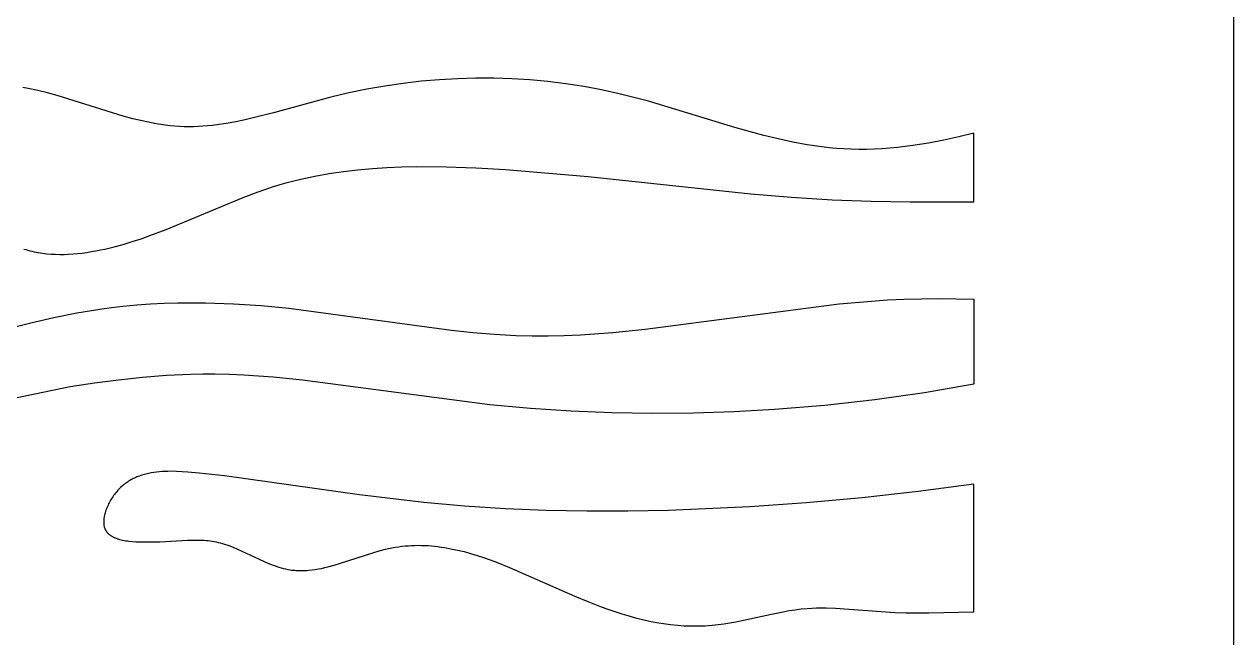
# Model space of a CAD drawing. Header units: millimetres. Extents: x 735 to 1140, y 263 to 1308.
# Drawn here: x 907.6 to 1140.3, y 655.9 to 773.9 of the extents above; entities that cross this region are included whole.
import ezdxf

# ---------------------------------------------------------------- set-up
doc = ezdxf.new("R2010")
doc.units = ezdxf.units.MM
doc.layers.add('DEFAULT_LAYER', color=1, linetype='Continuous', true_color=0xff0000)

msp = doc.modelspace()

# ---------------------------------------------------------------- linework, layer by layer
at = {"layer": 'DEFAULT_LAYER'}
for p, q in [((1140.35, 262.59), (1140.35, 1308.34)), ((994.46, 763.55), (990.97, 763.45)), ((997.94, 763.54), (994.46, 763.55)), ((1001.42, 763.43), (997.94, 763.54)), ((908.32, 761.59), (907.31, 761.78)), ((910.19, 761.18), (908.32, 761.59)), ((912.06, 760.71), (910.19, 761.18)), ((973.54, 761.43), (970.06, 760.71)), ((977.01, 762.04), (973.54, 761.43)), ((980.5, 762.55), (977.01, 762.04)), ((983.99, 762.95), (980.5, 762.55)), ((987.48, 763.26), (983.99, 762.95)), ((990.97, 763.45), (987.48, 763.26)), ((1004.89, 763.21), (1001.42, 763.43)), ((1008.36, 762.89), (1004.89, 763.21)), ((1011.81, 762.47), (1008.36, 762.89)), ((1015.25, 761.93), (1011.81, 762.47)), ((1018.68, 761.29), (1015.25, 761.93)), ((1022.08, 760.55), (1018.68, 761.29)), ((913.91, 760.2), (912.06, 760.71)), ((926.65, 756.25), (913.91, 760.2)), ((966.6, 759.9), (955.57, 756.9)), ((970.06, 760.71), (966.6, 759.9)), ((1024.89, 759.85), (1022.08, 760.55)), ((1027.69, 759.1), (1024.89, 759.85)), ((1044.35, 754.08), (1027.69, 759.1)), ((955.57, 756.9), (951.92, 755.96)), ((928.46, 755.76), (926.65, 756.25)), ((930.26, 755.32), (928.46, 755.76)), ((932.06, 754.93), (930.26, 755.32)), ((932.96, 754.77), (932.06, 754.93)), ((933.87, 754.62), (932.96, 754.77)), ((934.77, 754.49), (933.87, 754.62)), ((935.67, 754.38), (934.77, 754.49)), ((936.58, 754.3), (935.67, 754.38)), ((937.48, 754.24), (936.58, 754.3)), ((938.38, 754.2), (937.48, 754.24)), ((939.27, 754.19), (938.38, 754.2)), ((940.17, 754.21), (939.27, 754.19)), ((941.07, 754.24), (940.17, 754.21)), ((941.96, 754.29), (941.07, 754.24)), ((942.86, 754.37), (941.96, 754.29)), ((943.76, 754.46), (942.86, 754.37)), ((944.67, 754.57), (943.76, 754.46)), ((946.47, 754.83), (944.67, 754.57)), ((948.28, 755.16), (946.47, 754.83)), ((950.1, 755.54), (948.28, 755.16)), ((951.92, 755.96), (950.1, 755.54)), ((1049.9, 752.54), (1044.35, 754.08)), ((1052.68, 751.86), (1049.9, 752.54)), ((1055.47, 751.26), (1052.68, 751.86)), ((1087.45, 752.24), (1084.52, 751.61)), ((1090.35, 752.95), (1087.45, 752.24)), ((1090.35, 739.73), (1090.35, 752.95)), ((1058.26, 750.74), (1055.47, 751.26)), ((1059.67, 750.52), (1058.26, 750.74)), ((1061.07, 750.33), (1059.67, 750.52)), ((1062.48, 750.17), (1061.07, 750.33)), ((1063.9, 750.04), (1062.48, 750.17)), ((1065.31, 749.94), (1063.9, 750.04)), ((1066.73, 749.87), (1065.31, 749.94)), ((1068.21, 749.84), (1066.73, 749.87)), ((1069.69, 749.85), (1068.21, 749.84)), ((1071.17, 749.89), (1069.69, 749.85)), ((1072.66, 749.97), (1071.17, 749.89)), ((1074.14, 750.08), (1072.66, 749.97)), ((1075.63, 750.22), (1074.14, 750.08)), ((1077.12, 750.38), (1075.63, 750.22)), ((1078.6, 750.58), (1077.12, 750.38)), ((1081.57, 751.05), (1078.6, 750.58)), ((1084.52, 751.61), (1081.57, 751.05)), ((963.52, 744.7), (966.24, 745.19)), ((966.24, 745.19), (969, 745.59)), ((969, 745.59), (971.78, 745.92)), ((971.78, 745.92), (974.58, 746.17)), ((974.58, 746.17), (977.39, 746.35)), ((977.39, 746.35), (980.23, 746.47)), ((980.23, 746.47), (983.08, 746.54)), ((983.08, 746.54), (988.79, 746.51)), ((988.79, 746.51), (994.52, 746.32)), ((994.52, 746.32), (1000.23, 745.99)), ((1000.23, 745.99), (1016.12, 744.62)), ((954.07, 742.22), (955.55, 742.7)), ((955.55, 742.7), (956.85, 743.09)), ((956.85, 743.09), (958.17, 743.46)), ((958.17, 743.46), (959.49, 743.81)), ((959.49, 743.81), (960.83, 744.13)), ((960.83, 744.13), (963.52, 744.7)), ((1016.12, 744.62), (1047.41, 741.3)), ((934.91, 734.43), (949.69, 740.6)), ((949.69, 740.6), (952.6, 741.7)), ((952.6, 741.7), (954.07, 742.22)), ((1047.41, 741.3), (1055.22, 740.64)), ((1055.22, 740.64), (1063.06, 740.15)), ((1063.06, 740.15), (1070.59, 739.87)), ((1070.59, 739.87), (1078.13, 739.73)), ((1078.13, 739.73), (1090.35, 739.73)), ((930.08, 732.66), (931.77, 733.25)), ((931.77, 733.25), (934.91, 734.43)), ((923.13, 730.68), (924.88, 731.11)), ((924.88, 731.11), (926.63, 731.58)), ((926.63, 731.58), (928.36, 732.1)), ((928.36, 732.1), (930.08, 732.66)), ((907.53, 730.68), (907.91, 730.56)), ((907.91, 730.56), (908.3, 730.44)), ((908.3, 730.44), (908.69, 730.34)), ((908.69, 730.34), (909.08, 730.24)), ((909.08, 730.24), (909.48, 730.15)), ((909.48, 730.15), (909.88, 730.07)), ((909.88, 730.07), (910.28, 729.99)), ((910.28, 729.99), (910.69, 729.93)), ((910.69, 729.93), (911.1, 729.87)), ((911.1, 729.87), (911.51, 729.82)), ((911.51, 729.82), (911.92, 729.77)), ((911.92, 729.77), (912.75, 729.7)), ((912.75, 729.7), (913.58, 729.66)), ((913.58, 729.66), (914.43, 729.64)), ((914.43, 729.64), (915.28, 729.65)), ((915.28, 729.65), (916.14, 729.68)), ((916.14, 729.68), (917, 729.74)), ((917, 729.74), (917.87, 729.81)), ((917.87, 729.81), (918.74, 729.91)), ((918.74, 729.91), (919.61, 730.03)), ((919.61, 730.03), (920.49, 730.17)), ((920.49, 730.17), (921.37, 730.32)), ((921.37, 730.32), (922.25, 730.5)), ((922.25, 730.5), (923.13, 730.68)), ((922.13, 719.1), (924.36, 719.41)), ((924.36, 719.41), (926.59, 719.68)), ((926.59, 719.68), (929.23, 719.93)), ((929.23, 719.93), (931.87, 720.12)), ((931.87, 720.12), (934.52, 720.25)), ((934.52, 720.25), (937.17, 720.33)), ((937.17, 720.33), (939.83, 720.35)), ((939.83, 720.35), (942.5, 720.33)), ((942.5, 720.33), (947.83, 720.14)), ((947.83, 720.14), (953.17, 719.78)), ((953.17, 719.78), (958.51, 719.29)), ((958.51, 719.29), (989.82, 715.06)), ((1027.08, 715.25), (1064.41, 720.12)), ((1064.41, 720.12), (1070.62, 720.67)), ((1070.62, 720.67), (1073.73, 720.88)), ((1073.73, 720.88), (1076.85, 721.02)), ((1076.85, 721.02), (1080.22, 721.12)), ((1080.22, 721.12), (1083.6, 721.14)), ((1083.6, 721.14), (1090.35, 721.02)), ((1090.35, 721.02), (1090.35, 704.65)), ((908.87, 716.5), (913.28, 717.49)), ((913.28, 717.49), (917.7, 718.37)), ((917.7, 718.37), (922.13, 719.1)), ((900.09, 714.25), (908.87, 716.5)), ((989.82, 715.06), (993.94, 714.61)), ((993.94, 714.61), (998.07, 714.27)), ((1014.62, 714.18), (1020.85, 714.62)), ((1020.85, 714.62), (1027.08, 715.25)), ((998.07, 714.27), (1002.19, 714.04)), ((1002.19, 714.04), (1005.3, 713.97)), ((1005.3, 713.97), (1008.4, 713.97)), ((1008.4, 713.97), (1011.51, 714.04)), ((1011.51, 714.04), (1014.62, 714.18)), ((925.72, 705.47), (921.09, 704.86)), ((930.35, 705.97), (925.72, 705.47)), ((934.98, 706.34), (930.35, 705.97)), ((939.62, 706.55), (934.98, 706.34)), ((941.94, 706.59), (939.62, 706.55)), ((944.26, 706.59), (941.94, 706.59)), ((947.07, 706.54), (944.26, 706.59)), ((949.88, 706.42), (947.07, 706.54)), ((955.5, 706.02), (949.88, 706.42)), ((961.14, 705.45), (955.5, 706.02)), ((997.21, 700.69), (961.14, 705.45)), ((916.46, 704.13), (870.17, 694.62)), ((921.09, 704.86), (916.46, 704.13)), ((1080.82, 703.02), (1071.24, 701.67)), ((1090.35, 704.65), (1080.82, 703.02)), ((1005.03, 700), (997.21, 700.69)), ((1071.24, 701.67), (1061.63, 700.59)), ((1012.86, 699.49), (1005.03, 700)), ((1020.69, 699.18), (1012.86, 699.49)), ((1028.52, 699.05), (1020.69, 699.18)), ((1036.35, 699.12), (1028.52, 699.05)), ((1044.17, 699.36), (1036.35, 699.12)), ((1051.99, 699.8), (1044.17, 699.36)), ((1061.63, 700.59), (1051.99, 699.8)), ((929.04, 686.71), (928.8, 686.6)), ((929.27, 686.81), (929.04, 686.71)), ((929.51, 686.9), (929.27, 686.81)), ((929.75, 686.99), (929.51, 686.9)), ((930, 687.08), (929.75, 686.99)), ((930.24, 687.16), (930, 687.08)), ((930.49, 687.24), (930.24, 687.16)), ((930.74, 687.31), (930.49, 687.24)), ((930.99, 687.37), (930.74, 687.31)), ((931.24, 687.44), (930.99, 687.37)), ((931.5, 687.49), (931.24, 687.44)), ((932.01, 687.59), (931.5, 687.49)), ((932.54, 687.68), (932.01, 687.59)), ((933.06, 687.75), (932.54, 687.68)), ((933.6, 687.81), (933.06, 687.75)), ((934.13, 687.85), (933.6, 687.81)), ((934.67, 687.88), (934.13, 687.85)), ((935.22, 687.89), (934.67, 687.88)), ((935.77, 687.9), (935.22, 687.89)), ((936.87, 687.88), (935.77, 687.9)), ((937.97, 687.83), (936.87, 687.88)), ((939.08, 687.76), (937.97, 687.83)), ((941.28, 687.56), (939.08, 687.76)), ((946.13, 687.03), (941.28, 687.56)), ((972.08, 683.39), (946.13, 687.03)), ((925.82, 684.47), (925.63, 684.27)), ((926.01, 684.66), (925.82, 684.47)), ((926.21, 684.85), (926.01, 684.66)), ((926.41, 685.03), (926.21, 684.85)), ((926.61, 685.21), (926.41, 685.03)), ((926.82, 685.37), (926.61, 685.21)), ((927.03, 685.53), (926.82, 685.37)), ((927.24, 685.69), (927.03, 685.53)), ((927.45, 685.84), (927.24, 685.69)), ((927.67, 685.98), (927.45, 685.84)), ((927.89, 686.12), (927.67, 685.98)), ((928.12, 686.24), (927.89, 686.12)), ((928.34, 686.37), (928.12, 686.24)), ((928.57, 686.49), (928.34, 686.37)), ((928.8, 686.6), (928.57, 686.49)), ((1090.35, 685.46), (1079.61, 684)), ((1090.35, 660.87), (1090.35, 685.46)), ((924.08, 682.09), (923.95, 681.86)), ((924.21, 682.32), (924.08, 682.09)), ((924.35, 682.55), (924.21, 682.32)), ((924.49, 682.78), (924.35, 682.55)), ((924.64, 683), (924.49, 682.78)), ((924.79, 683.22), (924.64, 683)), ((924.94, 683.43), (924.79, 683.22)), ((925.1, 683.64), (924.94, 683.43)), ((925.26, 683.84), (925.1, 683.64)), ((925.45, 684.06), (925.26, 683.84)), ((925.63, 684.27), (925.45, 684.06)), ((984.47, 681.9), (972.08, 683.39)), ((1068.84, 682.8), (1058.04, 681.84)), ((1079.61, 684), (1068.84, 682.8)), ((923.1, 679.69), (923.04, 679.46)), ((923.16, 679.93), (923.1, 679.69)), ((923.24, 680.17), (923.16, 679.93)), ((923.32, 680.41), (923.24, 680.17)), ((923.41, 680.66), (923.32, 680.41)), ((923.51, 680.9), (923.41, 680.66)), ((923.61, 681.14), (923.51, 680.9)), ((923.72, 681.38), (923.61, 681.14)), ((923.83, 681.62), (923.72, 681.38)), ((923.95, 681.86), (923.83, 681.62)), ((992.33, 681.2), (984.47, 681.9)), ((1000.18, 680.69), (992.33, 681.2)), ((1008.03, 680.37), (1000.18, 680.69)), ((1015.88, 680.22), (1008.03, 680.37)), ((1023.72, 680.23), (1015.88, 680.22)), ((1031.56, 680.39), (1023.72, 680.23)), ((1047.23, 681.09), (1031.56, 680.39)), ((1058.04, 681.84), (1047.23, 681.09)), ((922.89, 678.42), (922.88, 678.31)), ((922.88, 678.31), (922.88, 678.2)), ((922.88, 678.2), (922.88, 678.09)), ((922.88, 678.09), (922.88, 677.98)), ((922.88, 677.98), (922.89, 677.88)), ((922.9, 678.53), (922.89, 678.42)), ((922.89, 677.88), (922.89, 677.77)), ((922.89, 677.77), (922.9, 677.67)), ((922.91, 678.64), (922.9, 678.53)), ((922.9, 677.67), (922.92, 677.57)), ((922.92, 678.76), (922.91, 678.64)), ((922.93, 678.87), (922.92, 678.76)), ((922.92, 677.57), (922.93, 677.47)), ((922.95, 678.99), (922.93, 678.87)), ((922.93, 677.47), (922.95, 677.37)), ((922.97, 679.1), (922.95, 678.99)), ((922.95, 677.37), (922.97, 677.27)), ((922.99, 679.22), (922.97, 679.1)), ((923.04, 679.46), (922.99, 679.22)), ((922.97, 677.27), (923, 677.18)), ((923, 677.18), (923.02, 677.08)), ((923.02, 677.08), (923.05, 676.99)), ((923.05, 676.99), (923.07, 676.94)), ((923.07, 676.94), (923.09, 676.9)), ((923.09, 676.9), (923.1, 676.85)), ((923.1, 676.85), (923.12, 676.81)), ((923.12, 676.81), (923.14, 676.77)), ((923.14, 676.77), (923.16, 676.72)), ((923.16, 676.72), (923.19, 676.67)), ((923.19, 676.67), (923.21, 676.62)), ((923.21, 676.62), (923.24, 676.57)), ((923.24, 676.57), (923.27, 676.52)), ((923.27, 676.52), (923.3, 676.47)), ((923.3, 676.47), (923.33, 676.43)), ((923.33, 676.43), (923.36, 676.38)), ((923.36, 676.38), (923.39, 676.33)), ((923.39, 676.33), (923.42, 676.29)), ((923.42, 676.29), (923.46, 676.24)), ((923.46, 676.24), (923.49, 676.2)), ((923.49, 676.2), (923.53, 676.15)), ((923.53, 676.15), (923.56, 676.11)), ((923.56, 676.11), (923.6, 676.07)), ((923.6, 676.07), (923.64, 676.03)), ((923.64, 676.03), (923.68, 675.99)), ((923.68, 675.99), (923.72, 675.94)), ((923.72, 675.94), (923.76, 675.9)), ((923.76, 675.9), (923.81, 675.87)), ((923.81, 675.87), (923.85, 675.83)), ((923.85, 675.83), (923.9, 675.79)), ((923.9, 675.79), (923.94, 675.75)), ((923.94, 675.75), (924.04, 675.68)), ((924.04, 675.68), (924.13, 675.61)), ((924.13, 675.61), (924.23, 675.54)), ((924.23, 675.54), (924.34, 675.47)), ((924.34, 675.47), (924.44, 675.41)), ((924.44, 675.41), (924.55, 675.35)), ((924.55, 675.35), (924.67, 675.29)), ((924.67, 675.29), (924.78, 675.23)), ((924.78, 675.23), (924.9, 675.18)), ((924.9, 675.18), (925.02, 675.12)), ((925.02, 675.12), (925.15, 675.07)), ((925.15, 675.07), (925.27, 675.02)), ((925.27, 675.02), (925.4, 674.98)), ((925.4, 674.98), (925.54, 674.93)), ((925.54, 674.93), (925.67, 674.89)), ((925.67, 674.89), (925.95, 674.81)), ((925.95, 674.81), (926.23, 674.73)), ((926.23, 674.73), (926.52, 674.67)), ((926.52, 674.67), (926.82, 674.61)), ((926.82, 674.61), (927.13, 674.55)), ((927.13, 674.55), (927.44, 674.5)), ((927.44, 674.5), (927.75, 674.46)), ((927.75, 674.46), (928.4, 674.39)), ((928.4, 674.39), (929.06, 674.35)), ((929.06, 674.35), (929.73, 674.31)), ((929.73, 674.31), (930.4, 674.3)), ((930.4, 674.3), (931.73, 674.3)), ((931.73, 674.3), (933.68, 674.36)), ((933.68, 674.36), (938.98, 674.65)), ((938.98, 674.65), (939.8, 674.67)), ((939.8, 674.67), (940.61, 674.68)), ((940.61, 674.68), (941.41, 674.67)), ((941.41, 674.67), (942.2, 674.63)), ((942.2, 674.63), (942.59, 674.6)), ((942.59, 674.6), (942.99, 674.56)), ((942.99, 674.56), (943.38, 674.51)), ((943.38, 674.51), (943.77, 674.46)), ((943.77, 674.46), (944.16, 674.39)), ((944.16, 674.39), (944.54, 674.32)), ((944.54, 674.32), (944.93, 674.23)), ((944.93, 674.23), (945.32, 674.13)), ((945.32, 674.13), (945.73, 674.02)), ((945.73, 674.02), (946.15, 673.9)), ((946.15, 673.9), (946.56, 673.76)), ((946.56, 673.76), (946.97, 673.61)), ((946.97, 673.61), (947.8, 673.3)), ((947.8, 673.3), (948.63, 672.95)), ((948.63, 672.95), (953.64, 670.62)), ((975.87, 672.57), (977.1, 672.89)), ((977.1, 672.89), (977.71, 673.04)), ((977.71, 673.04), (978.32, 673.16)), ((978.32, 673.16), (978.96, 673.28)), ((978.96, 673.28), (979.6, 673.38)), ((979.6, 673.38), (980.24, 673.47)), ((980.24, 673.47), (980.87, 673.53)), ((980.87, 673.53), (981.51, 673.59)), ((981.51, 673.59), (982.14, 673.62)), ((982.14, 673.62), (982.78, 673.65)), ((982.78, 673.65), (983.41, 673.66)), ((983.41, 673.66), (984.04, 673.65)), ((984.04, 673.65), (984.67, 673.63)), ((984.67, 673.63), (985.31, 673.6)), ((985.31, 673.6), (985.94, 673.55)), ((985.94, 673.55), (986.57, 673.49)), ((986.57, 673.49), (987.2, 673.42)), ((987.2, 673.42), (987.83, 673.33)), ((987.83, 673.33), (988.45, 673.24)), ((988.45, 673.24), (989.71, 673.01)), ((989.71, 673.01), (990.97, 672.75)), ((990.97, 672.75), (992.22, 672.44)), ((953.64, 670.62), (954.49, 670.25)), ((968.48, 670.2), (974.64, 672.21)), ((974.64, 672.21), (975.87, 672.57)), ((992.22, 672.44), (993.47, 672.1)), ((993.47, 672.1), (994.72, 671.72)), ((994.72, 671.72), (995.97, 671.31)), ((995.97, 671.31), (997.22, 670.87)), ((997.22, 670.87), (998.47, 670.41)), ((998.47, 670.41), (1000.97, 669.42)), ((954.49, 670.25), (955.33, 669.92)), ((955.33, 669.92), (955.76, 669.76)), ((955.76, 669.76), (956.18, 669.61)), ((956.18, 669.61), (956.61, 669.47)), ((956.61, 669.47), (957.03, 669.34)), ((957.03, 669.34), (957.46, 669.23)), ((957.46, 669.23), (957.89, 669.12)), ((957.89, 669.12), (958.32, 669.03)), ((958.32, 669.03), (958.75, 668.96)), ((958.75, 668.96), (959.05, 668.91)), ((959.05, 668.91), (959.35, 668.88)), ((959.35, 668.88), (959.65, 668.85)), ((959.65, 668.85), (959.95, 668.82)), ((959.95, 668.82), (960.25, 668.81)), ((960.25, 668.81), (960.55, 668.8)), ((960.55, 668.8), (960.85, 668.79)), ((960.85, 668.79), (961.16, 668.79)), ((961.16, 668.79), (961.46, 668.8)), ((961.46, 668.8), (961.76, 668.81)), ((961.76, 668.81), (962.06, 668.83)), ((962.06, 668.83), (962.37, 668.86)), ((962.37, 668.86), (962.97, 668.92)), ((962.97, 668.92), (963.58, 669)), ((963.58, 669), (964.19, 669.11)), ((964.19, 669.11), (964.8, 669.22)), ((964.8, 669.22), (965.41, 669.36)), ((965.41, 669.36), (966.03, 669.5)), ((966.03, 669.5), (967.25, 669.83)), ((967.25, 669.83), (968.48, 670.2)), ((1000.97, 669.42), (1013.52, 663.89)), ((1013.52, 663.89), (1016.06, 662.83)), ((1016.06, 662.83), (1018.6, 661.84)), ((1018.6, 661.84), (1019.92, 661.36)), ((1019.92, 661.36), (1021.25, 660.91)), ((1053.65, 660.89), (1054.79, 661.09)), ((1054.79, 661.09), (1055.94, 661.27)), ((1055.94, 661.27), (1057.08, 661.41)), ((1057.08, 661.41), (1058.23, 661.52)), ((1058.23, 661.52), (1059.15, 661.58)), ((1059.15, 661.58), (1060.06, 661.61)), ((1060.06, 661.61), (1060.98, 661.62)), ((1060.98, 661.62), (1061.9, 661.62)), ((1061.9, 661.62), (1063.73, 661.56)), ((1063.73, 661.56), (1075.13, 660.76)), ((1021.25, 660.91), (1022.58, 660.48)), ((1022.58, 660.48), (1023.91, 660.09)), ((1023.91, 660.09), (1025.24, 659.72)), ((1025.24, 659.72), (1026.58, 659.39)), ((1026.58, 659.39), (1027.91, 659.09)), ((1027.91, 659.09), (1029.25, 658.83)), ((1029.25, 658.83), (1030.59, 658.61)), ((1042.24, 658.56), (1043.38, 658.75)), ((1043.38, 658.75), (1044.52, 658.96)), ((1044.52, 658.96), (1051.36, 660.43)), ((1051.36, 660.43), (1053.65, 660.89)), ((1075.13, 660.76), (1077.31, 660.7)), ((1077.31, 660.7), (1081.65, 660.68)), ((1081.65, 660.68), (1090.35, 660.87)), ((1030.59, 658.61), (1031.93, 658.43)), ((1031.93, 658.43), (1033.27, 658.29)), ((1033.27, 658.29), (1034.61, 658.19)), ((1034.61, 658.19), (1035.94, 658.14)), ((1035.94, 658.14), (1036.61, 658.14)), ((1036.61, 658.14), (1037.28, 658.14)), ((1037.28, 658.14), (1037.95, 658.16)), ((1037.95, 658.16), (1038.62, 658.19)), ((1038.62, 658.19), (1039.29, 658.23)), ((1039.29, 658.23), (1039.95, 658.28)), ((1039.95, 658.28), (1041.1, 658.41)), ((1041.1, 658.41), (1042.24, 658.56))]:
    msp.add_line(p, q, dxfattribs=at)

doc.saveas('drawing.dxf')
